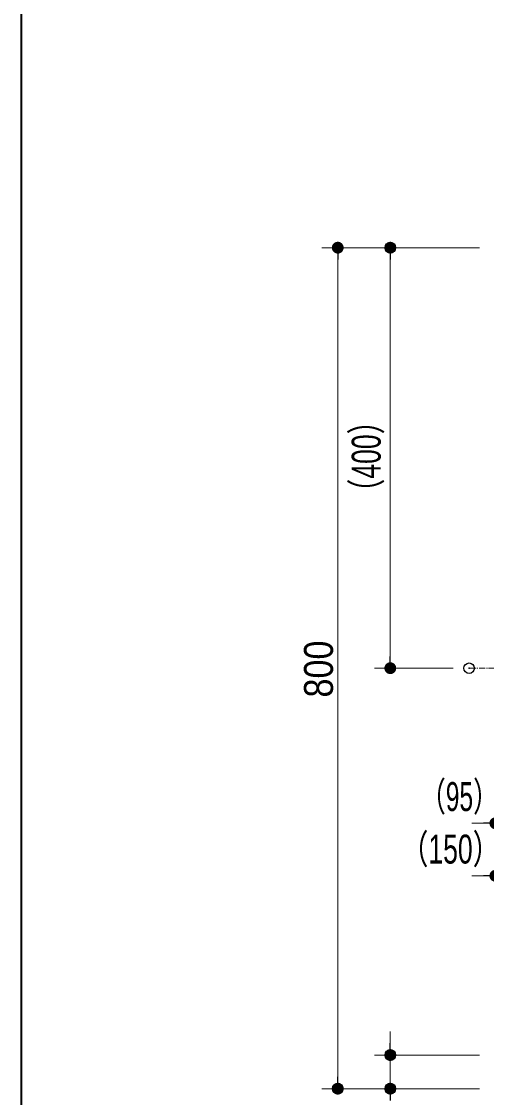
# Model space of a CAD drawing. Units: millimetres, scale not verified. Extents: x -4547 to 4547, y -2284 to 2284.
# Drawn here: x -4341 to -3898, y -1408 to -385 of the extents above; entities that cross this region are included whole.
import ezdxf
from ezdxf.enums import TextEntityAlignment as Align

# ---------------------------------------------------------------- set-up
doc = ezdxf.new("R2010")
doc.units = ezdxf.units.MM
doc.header["$LTSCALE"] = 20
doc.header["$PDMODE"] = 32
doc.header["$PDSIZE"] = 10
doc.linetypes.add('USER3', pattern=[9.172222, 5.997222, -1.058333, 1.058333, -1.058333])
for name, color, linetype, lineweight in [('0-0_1図面枠', 7, 'Continuous', 20), ('0-1_3一般', 7, 'Continuous', 15), ('0-2_2寸法-2', 7, 'Continuous', 15), ('0-3_0', 7, 'Continuous', 25), ('0-5_2寸法-1', 7, 'Continuous', 15)]:
    doc.layers.add(name, color=color, linetype=linetype, lineweight=lineweight)
doc.layers.add('0-4_Defpoints', color=7, linetype='Continuous')
doc.styles.add('ＭＳ Ｐゴシック', font='')
doc.styles.get('ＭＳ Ｐゴシック').set_extended_font_data('MS PGothic')

# ---------------------------------------------------------------- blocks, each defined once
blk = doc.blocks.new('グループ-33')
at = {"layer": '0-1_3一般', "linetype": 'USER3'}
blk.add_line((-16500, -20000), (-51480, -20000), dxfattribs=at)
blk = doc.blocks.new('_Dot')
at = {"layer": '0-3_0'}
blk.add_line((-10, 0), (-20, 0), dxfattribs=at)
for points in [[(0, 0), (-10, 0), (-9.92, 1.25)], [(0, 0), (-9.92, -1.25), (-10, 0)], [(0, 0), (-9.92, 1.25), (-9.69, 2.49)], [(0, 0), (-9.69, -2.49), (-9.92, -1.25)], [(0, 0), (-9.69, 2.49), (-9.3, 3.68)], [(0, 0), (-9.3, -3.68), (-9.69, -2.49)], [(0, 0), (-9.3, 3.68), (-8.76, 4.82)], [(0, 0), (-8.76, -4.82), (-9.3, -3.68)], [(0, 0), (-8.76, 4.82), (-8.09, 5.88)], [(0, 0), (-8.09, -5.88), (-8.76, -4.82)], [(0, 0), (-8.09, 5.88), (-7.29, 6.85)], [(0, 0), (-7.29, -6.85), (-8.09, -5.88)], [(0, 0), (-7.29, 6.85), (-6.37, 7.71)], [(0, 0), (-6.37, -7.71), (-7.29, -6.85)], [(0, 0), (-6.37, 7.71), (-5.36, 8.44)], [(0, 0), (-5.36, -8.44), (-6.37, -7.71)], [(0, 0), (-5.36, 8.44), (-4.26, 9.05)], [(0, 0), (-4.26, -9.05), (-5.36, -8.44)], [(0, 0), (-4.26, 9.05), (-3.09, 9.51)], [(0, 0), (-3.09, -9.51), (-4.26, -9.05)], [(0, 0), (-3.09, 9.51), (-1.87, 9.82)], [(0, 0), (-1.87, -9.82), (-3.09, -9.51)], [(0, 0), (-1.87, 9.82), (-0.63, 9.98)], [(0, 0), (-0.63, -9.98), (-1.87, -9.82)], [(0, 0), (-0.63, 9.98), (0.63, 9.98)], [(0, 0), (0.63, -9.98), (-0.63, -9.98)], [(0, 0), (0.63, 9.98), (1.87, 9.82)], [(0, 0), (1.87, 9.82), (3.09, 9.51)], [(0, 0), (3.09, 9.51), (4.26, 9.05)], [(0, 0), (4.26, 9.05), (5.36, 8.44)], [(0, 0), (5.36, 8.44), (6.37, 7.71)], [(0, 0), (6.37, 7.71), (7.29, 6.85)], [(0, 0), (7.29, 6.85), (8.09, 5.88)], [(0, 0), (8.09, 5.88), (8.76, 4.82)], [(0, 0), (8.76, 4.82), (9.3, 3.68)], [(0, 0), (9.3, 3.68), (9.69, 2.49)], [(0, 0), (9.69, 2.49), (9.92, 1.25)], [(0, 0), (9.92, 1.25), (10, 0)], [(0, 0), (1.87, -9.82), (0.63, -9.98)], [(0, 0), (3.09, -9.51), (1.87, -9.82)], [(0, 0), (4.26, -9.05), (3.09, -9.51)], [(0, 0), (5.36, -8.44), (4.26, -9.05)], [(0, 0), (6.37, -7.71), (5.36, -8.44)], [(0, 0), (7.29, -6.85), (6.37, -7.71)], [(0, 0), (8.09, -5.88), (7.29, -6.85)], [(0, 0), (8.76, -4.82), (8.09, -5.88)], [(0, 0), (9.3, -3.68), (8.76, -4.82)], [(0, 0), (9.69, -2.49), (9.3, -3.68)], [(0, 0), (9.92, -1.25), (9.69, -2.49)], [(0, 0), (10, 0), (9.92, -1.25)]]:
    blk.add_solid(points, dxfattribs=at)
blk = doc.blocks.new('グループ-2')
at = {"layer": '0-0_1図面枠', "lineweight": 35}
blk.add_lwpolyline([(-60000, 41550), (60000, 41550), (60000, -41550), (-60000, -41550)], close=True, dxfattribs=at)

msp = doc.modelspace()

# ---------------------------------------------------------------- linework, layer by layer
at = {"layer": '0-2_2寸法-2'}
for p, q in [((-3900.88, -1147.5), (-3912.14, -1147.5)), ((-3900.88, -1197.5), (-3912.14, -1197.5)), ((-3989.63, -1356.74), (-3989.63, -1345.49)), ((-3904.63, -1368), (-4004.63, -1368)), ((-3989.63, -1400), (-3989.63, -1368)), ((-3904.63, -1400), (-4004.63, -1400))]:
    msp.add_line(p, q, dxfattribs=at)
at = {"layer": '0-4_Defpoints'}
for p in [(-3989.63, -600), (-3914.63, -1000), (-3989.63, -1368), (-4039.63, -1400), (-3989.63, -1400)]:
    msp.add_point(p, dxfattribs=at)
at = {"layer": '0-5_2寸法-1'}
for p, q in [((-4004.63, -600), (-4054.63, -600)), ((-3904.63, -600), (-4004.63, -600)), ((-4039.63, -611.26), (-4039.63, -1388.74)), ((-3989.63, -988.74), (-3989.63, -611.26)), ((-3929.63, -1000), (-4004.63, -1000)), ((-4004.63, -1400), (-4054.63, -1400))]:
    msp.add_line(p, q, dxfattribs=at)

# ---------------------------------------------------------------- block references
at = {"layer": '0-0_1図面枠', "xscale": 0.05, "yscale": 0.05}
msp.add_blockref('グループ-2', (-1340.63, 0), dxfattribs=at)
at = {"layer": '0-1_3一般', "xscale": 0.05, "yscale": 0.05}
msp.add_blockref('グループ-33', (-1340.63, 0), dxfattribs=at)
at = {"layer": '0-2_2寸法-2', "xscale": 0.5627563, "yscale": 0.5627563}
for p in [(-3889.63, -1147.5), (-3889.63, -1197.5)]:
    msp.add_blockref('_Dot', p, dxfattribs=at)
for p, rotation in [((-3989.63, -1368), 270), ((-3989.63, -1400), 90)]:
    msp.add_blockref('_Dot', p, dxfattribs=dict(at, rotation=rotation))
at = {"layer": '0-5_2寸法-1', "xscale": 0.5627563, "yscale": 0.5627563}
for p, rotation in [((-4039.63, -600), 90), ((-3989.63, -600), 90), ((-3989.63, -1000), 270), ((-4039.63, -1400), 270)]:
    msp.add_blockref('_Dot', p, dxfattribs=dict(at, rotation=rotation))

# ---------------------------------------------------------------- texts
at = {"layer": '0-2_2寸法-2', "style": 'ＭＳ Ｐゴシック'}
for s, height, width, p in [('（95）', 27.51, 0.65, (-3961.2, -1144.13)), ('（150）', 27.57, 0.7, (-3979.68, -1194.13))]:
    msp.add_text(s, height=height, dxfattribs=dict(at, width=width)).set_placement(p, align=Align.BOTTOM_LEFT)
at = {"layer": '0-5_2寸法-1', "style": 'ＭＳ Ｐゴシック'}
for s, width, p in [('（400）', 0.7, (-3990.51, -846.03)), ('800', 0.9, (-4035.91, -1027.88))]:
    msp.add_text(s, height=27.57, rotation=90, dxfattribs=dict(at, width=width)).set_placement(p, align=Align.BOTTOM_LEFT)

doc.saveas('drawing.dxf')
